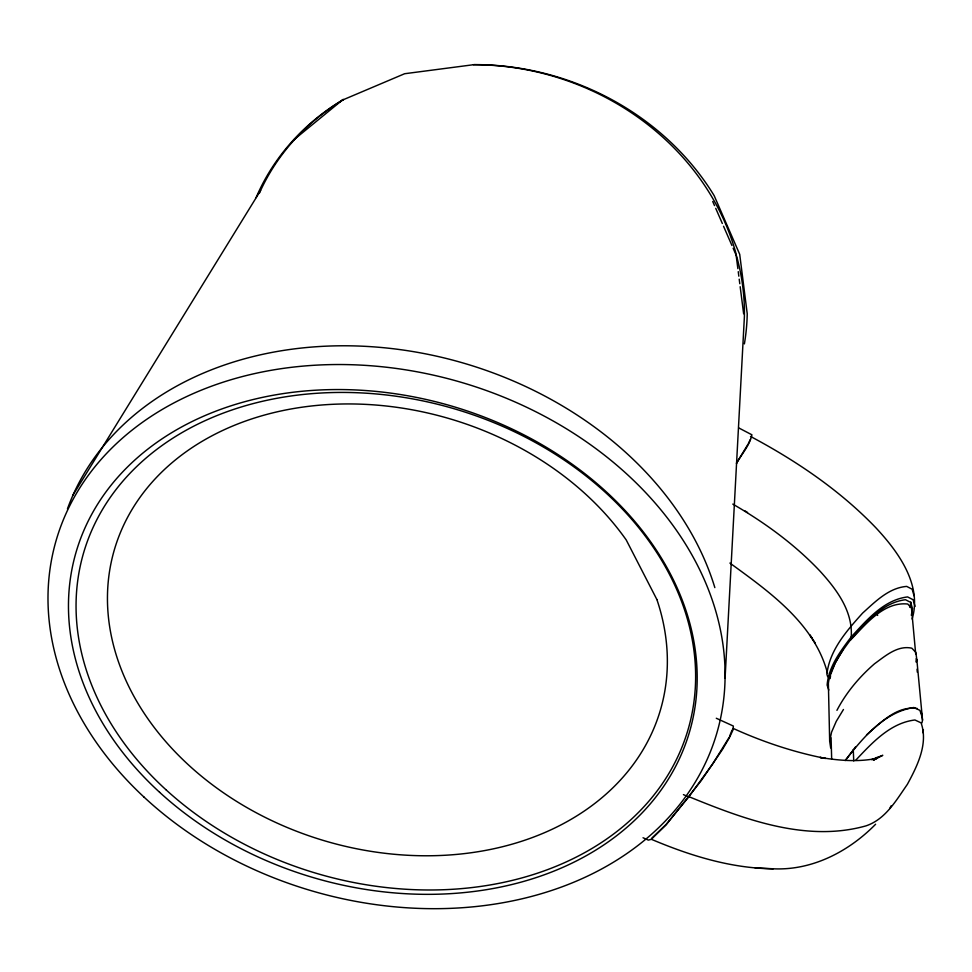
<?xml version="1.0" encoding="UTF-8"?>
<svg xmlns="http://www.w3.org/2000/svg" width="972" height="972" viewBox="0 0 972 972"><rect width="100%" height="100%" fill="white"/><g stroke="black" fill="none" stroke-linecap="round" stroke-linejoin="round"><path stroke-width="1.46" d="M855.761 760.201C871.945 743.009 890.231 722.925 914.919 719.985L921.079 722.852C928.491 743.835 917.204 766.167 907.35 784.368C896.22 800.272 885.614 819.238 866.064 825.848C806.298 842.724 744.005 819.177 688.941 796.688L666.221 824.329L651.896 838.046M725.076 678.262L744.382 316.945A253.546 223.852 18.9 0 0 736.642 256.28L733.143 248.249M830.137 678.565L830.562 675.613M922.926 732.742L923.4 729.778M909.95 607.415L910.873 602.093M911.335 615.349L912.501 608.666L910.667 602.385L905.479 599.724C882.928 602.482 866.89 621.703 852.298 637.401C842.068 651.228 830.732 665.711 828.375 683.28L829.675 741.235L830.683 747.966M750.518 436.428C796.214 460.777 839.832 490.216 875.821 527.723C898.164 551.671 922.367 584.609 912.125 619.055M829.675 741.235L831.558 732.171L836.248 721.37L843.453 709.487M916.244 662.236L916.815 659.502L915.806 652.358L911.821 648.19C897.593 645.031 885.249 656.039 874.533 663.767C859.37 676.913 846.223 692.514 836.928 710.362M921.93 722.913L922.537 720.106L916.815 659.502M732.062 730.094L729.498 736.497M830.781 674.143L835.264 663.013L842.615 650.438M748.282 443.706L750.396 439.405M889.793 808.437L891.154 805.776M728.854 737.87L712.622 764.065L688.941 796.688M747.602 444.909L736.46 463.243M73.058 494.967L260.581 190.524M736.533 463.377C741.648 454.009 749.764 445.358 751.915 434.8L738.769 427.935M915.041 606.394L913.097 599.736L907.593 596.917C883.694 599.833 866.696 620.221 851.241 636.867C840.501 651.179 828.594 666.598 827.123 685.09L828.776 690.059M643.027 837.755L648.36 840.112L651.301 839.31L666.099 824.864L701.189 780.674L722.378 749.606L729.425 737.639L733.18 729.559L733.338 726.048L716.291 718.259M845.154 760.578C862.747 738.04 884.034 712.184 913.814 707.507L919.913 710.35L922.221 717.251M846.15 759.436L855.554 746.897M850.464 640.135C865.651 624.51 883.669 601.401 907.787 604.037L911.493 608.193L915.721 654.205M866.514 734.893C880.632 722.828 897.034 705.32 917.337 708.527M875.602 824.244C848.908 851.484 812.155 870.681 773.25 868.798C730.908 868.385 689.926 855.627 651.264 839.249M293.629 139.992L343.238 99.363M873.877 759.897L877.315 757.419L873.743 759.727M873.901 759.946L882.795 755.305L871.896 759.533M871.86 759.667L877.157 758.294C858.325 762.242 838.86 760.529 820.028 757.431L825.471 758.439C793.614 752.182 762.534 741.782 733.022 728.344M755.074 867.862L773.25 868.798M473.449 64.687L473.583 64.699A253.765 224.24 19.1 0 1 735.853 253.012L737.87 268.661M683.425 794.61L688.917 797.064M732.791 504.091C764.612 522.499 794.707 544.369 820.004 571.147C836.43 589.19 852.979 611.072 851.241 636.867M745.062 510.92L747.553 512.499M729.911 563.067C769.18 591.669 814.633 623.611 827.5 673.232M815.131 642.942L809.907 634.995L812.167 638.446M876.149 612.81L877.667 615.41M712.731 201.483L714.529 205.602M715.732 208.36L722.33 223.487M723.533 226.245L731.94 245.503M827.707 676.767L826.893 674.289C829.553 650.013 846.94 630.549 862.626 613.089C875.274 601.704 888.785 587.817 906.694 586.408L912.149 589.214L914.081 595.848M921.492 712.804L922.537 720.106M738.258 271.674L738.829 276.194M739.218 279.195L739.789 283.715M740.178 286.716L743.641 313.798M916.122 658.7L916.389 661.701M917.046 669.198L917.313 672.199M853.258 749.74L853.744 760.942M831.084 737.845L831.668 758.889M67.445 508.915A340.37 264.238 16.5 0 1 394.255 348.863A340.37 264.238 16.5 0 1 714.845 587.623M259.317 193.294A253.826 224.277 19.1 0 1 343.359 99.691M256.098 197.608A257.094 227.011 18.9 0 1 342.399 100.104L404.631 73.726L474.3 64.614A257.094 227.011 18.9 0 1 714.165 195.651L739.704 254.312L747.237 313.847A257.386 227.448 19.1 0 1 744.382 343.906M656.89 599.542L626.235 539.97A284.553 220.109 16.4 0 0 154.755 479.269A284.553 220.109 16.4 0 0 343.432 845.859A284.553 220.109 16.4 0 0 656.89 599.542M144.026 797.101A344.112 265.016 16.3 0 0 712.379 746.618A344.112 265.016 16.3 0 0 303.203 366.092A344.112 265.016 16.3 0 0 144.026 797.101M165.896 789.677A314.892 242.295 16.3 0 0 684.774 739.777A314.892 242.295 16.3 0 0 306.86 394.097A314.892 242.295 16.3 0 0 165.896 789.677M159.554 792.241A319.618 245.709 16.4 0 0 686.159 742.28A319.618 245.709 16.4 0 0 302.851 391.194A319.618 245.709 16.4 0 0 159.554 792.241"/></g></svg>
